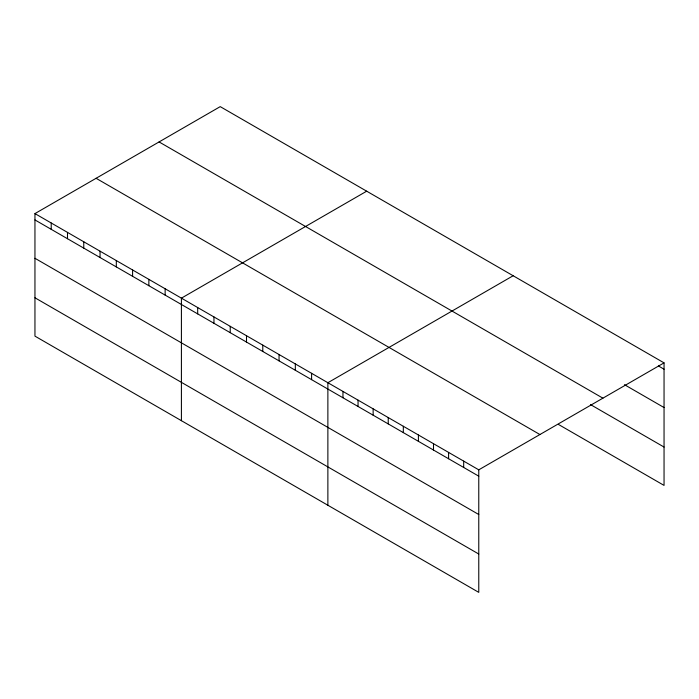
<?xml version="1.0" encoding="UTF-8"?>
<svg xmlns="http://www.w3.org/2000/svg" width="699" height="699" viewBox="0 0 699 699"><rect width="100%" height="100%" fill="white"/><g stroke="black" fill="none" stroke-linecap="round" stroke-linejoin="round"><path stroke-width="1.05" d="M34.95 213.597L478.771 469.833L478.771 592.368L34.95 336.132L34.95 213.597L220.229 106.632L664.05 362.868L664.05 485.403L558.422 424.415M366.687 191.185L181.408 298.158L181.408 420.693M513.153 275.747L327.875 382.72L327.875 505.246M478.771 469.833L664.05 362.868M658.388 365.935L664.05 369.203M624.443 384.677L664.05 407.552M159.084 141.932L602.905 398.168M590.489 404.581L664.05 447.054M96.095 178.297L539.916 434.533M34.95 219.932L478.771 476.176M34.95 258.281L478.771 514.516M34.95 297.783L478.771 554.027M463.682 461.122L463.682 467.456M448.592 452.41L448.592 458.745M433.502 443.699L433.502 450.034M418.413 434.988L418.413 441.322M403.323 426.276L403.323 432.611M388.233 417.565L388.233 423.9M373.144 408.854L373.144 415.189M358.054 400.143L358.054 406.477M342.964 391.431L342.964 397.766M311.597 373.318L311.597 379.653M295.327 363.926L295.327 370.26M279.05 354.533L279.05 360.867M262.78 345.131L262.78 351.466M246.502 335.738L246.502 342.073M230.233 326.346L230.233 332.68M213.955 316.944L213.955 323.279M197.686 307.551L197.686 313.886M165.139 288.766L165.139 295.1M148.861 279.364L148.861 285.699M132.592 269.971L132.592 276.306M116.314 260.578L116.314 266.913M100.044 251.177L100.044 257.512M83.766 241.784L83.766 248.119M67.497 232.391L67.497 238.726M51.219 222.99L51.219 229.324"/></g></svg>
